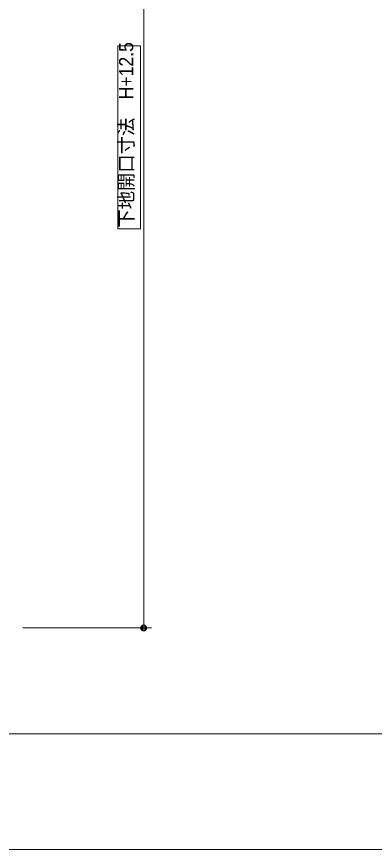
# Model space of a CAD drawing. Units: millimetres, scale not verified. Extents: x -4547 to 4547, y -2284 to 2284.
# Drawn here: x -1548 to -852, y -2078 to -455 of the extents above; entities that cross this region are included whole.
import ezdxf
from ezdxf.enums import TextEntityAlignment as Align

# ---------------------------------------------------------------- set-up
doc = ezdxf.new("R2010")
doc.units = ezdxf.units.MM
doc.header["$LTSCALE"] = 20
for name, color, linetype, lineweight in [('0-2_0', 7, 'Continuous', 9), ('0-4_2寸法-1', 7, 'Continuous', 9), ('0-5_1図面枠', 7, 'Continuous', 9)]:
    doc.layers.add(name, color=color, linetype=linetype, lineweight=lineweight)
doc.styles.add('ＭＳ Ｐゴシック', font='')
doc.styles.get('ＭＳ Ｐゴシック').set_extended_font_data('MS PGothic')

# ---------------------------------------------------------------- blocks, each defined once
blk = doc.blocks.new('_Dot')
at = {"layer": '0-2_0'}
for p, q in [((-10, 0), (-20, 0)), ((9.78, 2), (-9.78, 2)), ((7.99, 6), (-7.99, 6)), ((9.16, -3.98), (-9.16, -3.98)), ((6, -7.98), (-6, -7.98))]:
    blk.add_line(p, q, dxfattribs=at)
for points in [[(10, 0), (9.92, 1.25), (9.69, 2.49), (9.3, 3.68), (8.76, 4.82), (8.09, 5.88), (7.29, 6.85), (6.37, 7.71), (5.36, 8.44), (4.26, 9.05), (3.09, 9.51), (1.87, 9.82), (0.63, 9.98), (-0.63, 9.98), (-1.87, 9.82), (-3.09, 9.51), (-4.26, 9.05), (-5.36, 8.44), (-6.37, 7.71), (-7.29, 6.85), (-8.09, 5.88), (-8.76, 4.82), (-9.3, 3.68), (-9.69, 2.49), (-9.92, 1.25), (-10, 0), (0, 0)], [(-10, 0), (-9.92, -1.25), (-9.69, -2.49), (-9.3, -3.68), (-8.76, -4.82), (-8.09, -5.88), (-7.29, -6.85), (-6.37, -7.71), (-5.36, -8.44), (-4.26, -9.05), (-3.09, -9.51), (-1.87, -9.82), (-0.63, -9.98), (0.63, -9.98), (1.87, -9.82), (3.09, -9.51), (4.26, -9.05), (5.36, -8.44), (6.37, -7.71), (7.29, -6.85), (8.09, -5.88), (8.76, -4.82), (9.3, -3.68), (9.69, -2.49), (9.92, -1.25), (10, 0), (0, 0)]]:
    blk.add_lwpolyline(points, close=True, dxfattribs=at)
blk = doc.blocks.new('グループ-140')
at = {"layer": '0-5_1図面枠'}
blk.add_line((-60000, -37050), (60000, -37050), dxfattribs=at)
blk.add_lwpolyline([(-60000, 41550), (60000, 41550), (60000, -41550), (-60000, -41550)], close=True, dxfattribs=at)
blk = doc.blocks.new('図面枠')
at = {"layer": '0-5_1図面枠'}
blk.add_blockref('グループ-140', (0, 0), dxfattribs=at)

msp = doc.modelspace()

# ---------------------------------------------------------------- linework, layer by layer
at = {"layer": '0-4_2寸法-1'}
for p, q in [((-1300.63, 254.24), (-1300.63, -1634.74)), ((-1535.63, -1646), (-1285.63, -1646))]:
    msp.add_line(p, q, dxfattribs=at)
msp.add_lwpolyline([(-1306.63, -868.65), (-1306.63, -511.85), (-1351.06, -511.85), (-1351.06, -868.65)], close=True, dxfattribs=at)

# ---------------------------------------------------------------- block references
at = {"layer": '0-4_2寸法-1', "xscale": 0.5627563, "yscale": 0.5627563, "rotation": 270}
msp.add_blockref('_Dot', (-1300.63, -1646), dxfattribs=at)
at = {"layer": '0-5_1図面枠', "xscale": 0.05, "yscale": 0.05}
msp.add_blockref('図面枠', (-1340.62, 0), dxfattribs=at)

# ---------------------------------------------------------------- texts
at = {"layer": '0-4_2寸法-1', "style": 'ＭＳ Ｐゴシック', "width": 0.95}
msp.add_text('下地開口寸法\u3000H+12.5', height=27.57, rotation=90, dxfattribs=at).set_placement((-1312.59, -866.04), align=Align.BOTTOM_LEFT)

doc.saveas('drawing.dxf')
